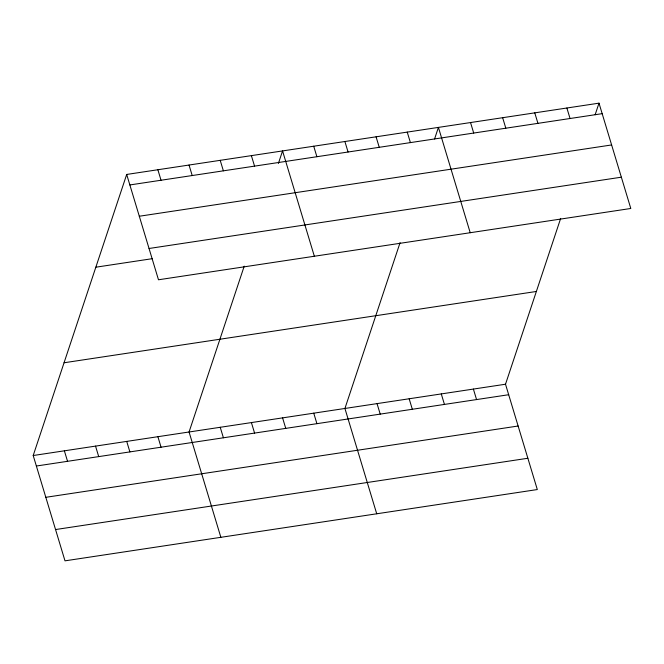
<?xml version="1.0" encoding="UTF-8"?>
<svg xmlns="http://www.w3.org/2000/svg" width="664" height="664" viewBox="0 0 664 664"><rect width="100%" height="100%" fill="white"/><g stroke="black" fill="none" stroke-linecap="round" stroke-linejoin="round"><path stroke-width="1" d="M560.673 218.398L505.511 384.224L537.309 489.551L64.997 560.839L33.2 455.521L126.691 174.449L599.003 103.161L630.8 208.479L158.488 279.776L126.691 174.449M244.219 266.164L189.066 431.99L220.863 537.317M278.374 163.485L282.557 150.927L314.354 256.246M400.085 242.634L344.923 408.468L376.72 513.787M434.563 138.992L438.414 127.397L470.212 232.715M595.143 114.747L599.003 103.161M129.862 184.949L602.173 113.66M139.307 216.24L611.619 144.951M149.043 248.485L621.355 177.188M95.84 267.202L152.147 258.703M64.051 362.768L536.363 291.471M33.2 455.521L505.511 384.224M36.371 466.02L508.682 394.723M45.816 497.311L518.127 426.014M55.552 529.548L527.863 458.26M566.882 108.008L570.052 118.507M534.769 112.855L537.94 123.355M502.648 117.702L505.819 128.202M470.535 122.549L473.706 133.049M407.239 132.103L410.41 142.602M473.39 389.071L476.561 399.57M376.073 136.809L379.244 147.308M441.278 393.926L444.448 404.426M344.898 141.515L348.069 152.014M409.157 398.773L412.327 409.273M313.723 146.221L316.894 156.721M377.044 403.621L380.215 414.12M251.382 155.633L254.553 166.133M313.748 413.174L316.919 423.673M220.207 160.331L223.378 170.831M282.582 417.88L285.752 428.38M189.032 165.037L192.203 175.537M251.407 422.586L254.578 433.086M157.866 169.743L161.037 180.243M220.232 427.284L223.403 437.784M157.891 436.696L161.061 447.196M126.716 441.402L129.887 451.902M95.541 446.108L98.712 456.608M64.375 450.814L67.545 461.314"/></g></svg>
